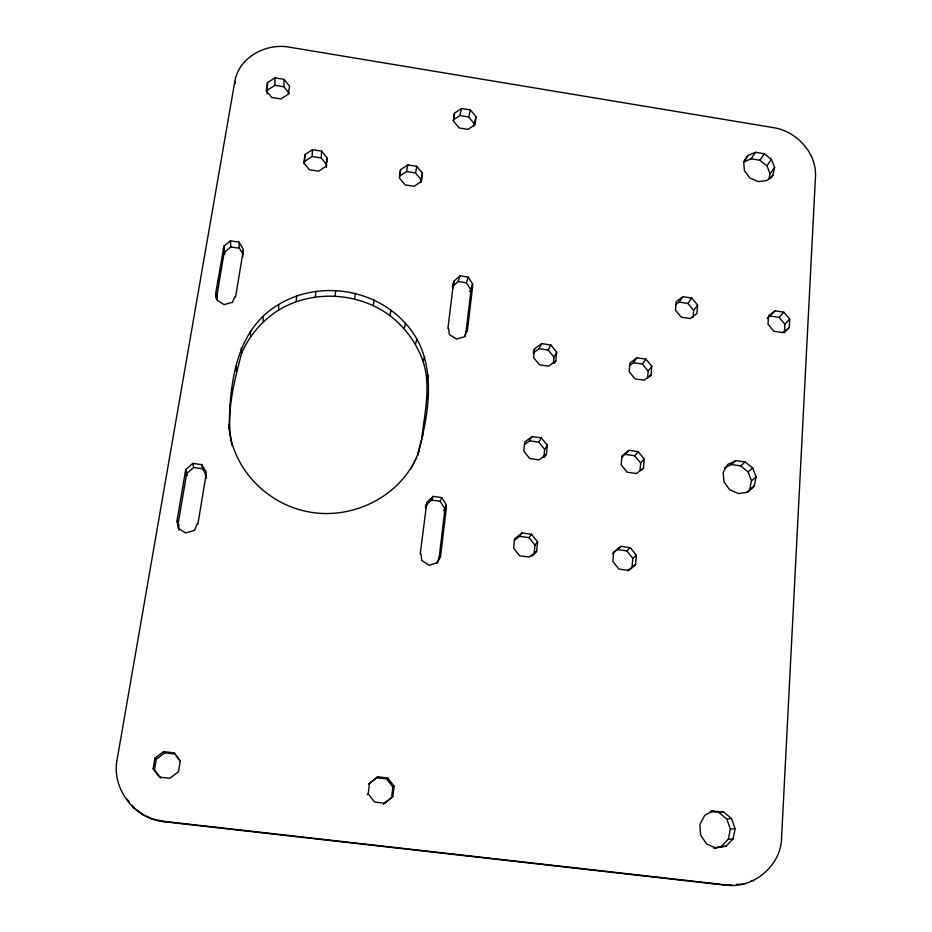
<?xml version="1.0" encoding="UTF-8"?>
<svg xmlns="http://www.w3.org/2000/svg" width="932" height="932" viewBox="0 0 932 932"><rect width="100%" height="100%" fill="white"/><g stroke="black" fill="none" stroke-linecap="round" stroke-linejoin="round"><path stroke-width="1.4" d="M232.103 445.566C225.288 414.833 233.885 383.087 241.598 353.275C249.31 335.45 262.311 320.503 278.656 310.053L278.668 304.519C318.709 280.183 374.28 288.431 405.49 323.392C438.821 359.484 429.326 412.41 417.571 455.352L423.466 432.32M289.444 93.503L283.98 86.793L284.039 79.371L274.94 77.88L267.542 82.54L266.191 90.637L271.701 97.441L280.847 98.932L288.233 94.237L289.549 86.14L284.039 79.371M422.021 436.642C424.829 411.816 430.992 386.209 423.198 361.651C416.849 343.372 405.175 327.493 389.937 315.61C358.039 292.065 312.709 289.584 278.656 310.053M296.306 301.642L296.493 296.05M304.356 164.044L305.055 154.502L312.465 149.679L321.633 151.147L327.225 158.032L326.946 162.086M304.787 161.294L312.127 156.506L312.465 149.679M229.26 429C229.505 384.019 235.633 329.625 278.668 304.519M789.684 319.105L784.884 324.243L784.418 332.631L789.218 327.551L789.684 319.105L783.824 312.185L775.074 310.845L768.516 315.855L768.015 324.324L773.886 331.268L782.682 332.608L789.218 327.551M326.34 167.527L326.748 164.778L321.214 157.951L321.633 151.147M723.069 884.911L164.323 821.768C134.231 819.17 111.141 788.204 117.199 759.149L234.852 81.352C239.046 56.736 266.703 42.837 289.514 47.194L773.572 127.661C796.615 131.284 816.514 152.801 815.5 176.195L781.622 836.773C781.773 866.807 750.831 890.701 723.081 884.619M315.389 296.9L315.762 291.273M693.117 317.323L693.641 310.309L697.602 305.009L691.777 298.065L682.911 296.702L676.166 301.723L675.502 310.216L681.339 317.195L690.251 318.546L696.973 313.49L697.602 305.009M627.958 570.873L632.036 567.6L632.793 558.303L626.77 550.847L617.473 549.589L612.371 553.643M640.004 470.672L640.645 462.983L644.222 458.987L638.234 451.682L629.018 450.366L621.947 455.83L621.166 464.893L627.166 472.233L636.416 473.538L643.476 468.039L644.222 458.987M647.612 378.264L648.206 371.053L651.794 366.241L645.899 359.135L636.859 357.795L629.927 363.002L629.182 371.74L635.076 378.881L644.152 380.209L651.072 374.967L651.794 366.241M635.589 564.582L636.358 555.192L630.265 547.667L620.887 546.397L613.664 552.128L612.86 561.53L618.964 569.091L628.389 570.349L635.589 564.582L632.036 567.6M335.112 295.98L335.671 290.365M531.939 556.089L534.036 554.447L534.98 545.103L537.589 541.841L531.531 534.281L522.013 532.988L514.581 538.731L513.579 548.179L519.648 555.787L529.213 557.056L536.634 551.278L537.589 541.841M543.88 457.111L544.661 449.399L547.305 445.24L541.364 437.9L532.021 436.572L524.739 442.036L523.784 451.135L529.749 458.521L539.127 459.849L546.397 454.327L547.305 445.24M553.41 362.898L553.992 357.107L556.684 352.133L550.835 344.991L541.678 343.628L534.537 348.848L533.302 351.352M554.458 363.34L555.798 360.894L556.684 352.133M534.537 348.848L533.617 357.62L539.477 364.796L548.68 366.148L555.798 360.894M444.727 510.783L438.89 559.771L440.533 556.614L446.416 507.159L445.647 507.066L443.97 510.678L444.727 510.783L446.416 507.159M465.802 333.749L470.823 291.611L472.687 283.992L468.237 277.119L459.919 275.849L453.977 281.138L452.474 286.485M472.687 286.019L467.305 331.349L466.571 331.244L464.509 336.755L456.517 339.085L449.341 334.495L448.665 328.577L447.919 328.472L453.488 283.107L454.222 283.212L452.521 288.838M445.647 507.066L446.416 504.946L441.791 497.572L433.089 496.383L426.844 502.278L420.25 553.911L421.019 554.016L421.707 560.447L429.198 565.281L437.586 562.555L439.764 556.52L440.533 556.614M391.615 797.408L392.873 787.074L386.663 778.954L376.61 777.766L368.559 784.22L377.658 776.81L387.828 778.01L394.108 786.212L392.826 796.65L383.576 803.908L392.826 796.65M473.84 126.286L476.007 116.64L470.427 109.941L461.55 108.485L454.548 113.133L453.569 117.35M476.007 116.64L475.017 124.69L468.027 129.373L459.115 127.929L453.535 121.183L454.548 113.133M367.243 794.565L368.21 793.784L369.538 783.334M420.728 182.486L422.452 173.189L416.825 166.339L407.773 164.894L400.562 169.706L399.409 176.311L406.55 171.535L415.509 172.956L421.089 179.76M422.452 173.189L421.357 181.472L414.169 186.318L405.07 184.885L399.432 177.989L400.562 169.706M354.638 298.916L355.395 293.324M327.225 158.032L325.955 166.339L318.558 171.197L309.342 169.74L303.75 162.82L305.055 154.502M242.436 251.023L243.182 251.139L235.598 296.865L234.841 296.749L232.464 302.306L224.053 304.624L216.806 299.976L216.352 293.999L215.595 293.883L223.971 246.153L230.367 240.829L238.953 242.134L243.275 249.089L242.436 251.023L242.786 257.046M174.016 752.835L180.202 761.141L178.49 771.684L169.845 778.302L159.337 777.09L153.139 768.737L154.898 758.17L163.554 751.6L174.016 752.835L180.482 761.258M160.619 778.057L154.491 769.797L156.226 759.347L164.778 752.846L175.123 754.07M266.971 93.957L267.542 82.54M373.173 305.545L374.105 300.022M179.06 530.32L178.723 525.17L177.93 525.066L176.894 521.489L185.398 471.499L186.179 471.604L187.122 475.646L186.342 475.541L185.398 471.499M177.93 525.066L186.342 475.541M216.457 298.124L223.913 254.18L223.377 248.122M406.55 171.535L407.773 164.894M415.509 172.956L416.825 166.339M713.865 848.237L725.97 846.244L733.03 838.975L735.08 828.653L731.515 818.552L723.465 811.865L711.221 810.98M714.366 847.805L721.321 846.477L728.311 839.266L730.362 829.049L726.832 819.065L718.863 812.448L710.382 811.446M389.937 315.61L391.032 310.193M754.221 486.05L756.108 477.033L752.73 468.062L745.181 461.946L735.826 460.606L727.636 464.486L723.174 472.373L723.908 481.774L729.605 489.696L738.47 493.599L747.65 492.224L754.221 486.05L746.8 492.376M749.596 489.754L751.472 480.819L748.128 471.93L740.66 465.872L731.399 464.555L724.432 467.841M770.613 178.513L772.873 175.356L774.609 167.422L771.416 159.384L764.31 153.745L755.526 152.312L747.848 155.516L743.561 162.005L751.18 158.824L759.883 160.246L766.919 165.826L770.077 173.806L768.923 179.049M404.243 328.693L405.49 323.392M452.905 120.158L459.849 115.545L461.55 108.485M474.167 123.63L468.645 116.978L470.427 109.941M415.497 344.246L416.849 339.097M423.198 361.651L424.631 356.653M427.007 380.186L428.487 375.351M452.288 286.788L458.171 281.534L459.919 275.849M426.728 399.071L428.207 394.411M470.823 291.611L470.101 291.506L470.823 289.596L466.408 282.78L468.237 277.119M470.101 291.506L472.687 283.992M466.571 331.244L464.742 336.44L465.464 336.557M436.828 563.254L439.764 556.52M443.97 510.678L446.416 504.946M425.33 506.857L426.332 504.422M425.586 508.173L427.089 504.527M426.378 504.969L431.539 500.1L433.089 496.383M206.1 478.233L205.355 474.225L206.252 472.093L201.766 464.625L192.773 463.39L186.027 469.332L186.179 471.604M444.727 508.592L440.149 501.276L441.791 497.572M418.969 451.205C402.775 496.977 349.815 522.339 303.471 510.724C263.663 501.265 231.322 465.872 228.771 424.538M410.919 469.064L416.359 457.845M533.069 353.123L539.127 348.685L541.678 343.628M553.992 357.107L548.202 350.036L550.835 344.991M524.378 444.68L529.527 440.801L532.021 436.572M747.848 155.516L743.701 162.366L744.412 170.719L749.794 177.895L758.124 181.6L766.733 180.645L772.873 175.356M529.527 440.801L538.778 442.118L541.364 437.9M544.416 457.379L546.397 454.327M751.18 158.824L755.526 152.312M759.883 160.246L764.31 153.745M766.919 165.826L771.416 159.384M629.985 365.262L633.422 362.676L636.859 357.795M675.747 304.578L679.09 302.085L682.911 296.702M770.077 173.806L774.609 167.422M633.422 362.676L642.381 364.004L645.899 359.135M679.09 302.085L687.874 303.436L691.777 298.065M514.313 540.409L519.567 536.343L522.013 532.988M649.639 376.866L651.072 374.967M519.567 536.343L528.992 537.613L531.531 534.281M534.036 554.447L536.634 551.278M621.586 457.542L629.018 450.366M625.593 454.443L634.715 455.736L638.234 451.682M767.164 318.558L775.074 310.845M770.414 316.065L779.082 317.393L783.824 312.185M641.694 469.996L643.476 468.039M617.473 549.589L620.887 546.397M376.61 777.766L377.658 776.81M626.77 550.847L630.265 547.667M731.399 464.555L735.826 460.606M187.122 475.646L186.971 473.398L193.646 467.515L202.535 468.726L205.494 473.666M632.793 558.303L636.358 555.192M740.66 465.872L745.181 461.946M748.128 471.93L752.73 468.062M242.891 253.97L239.326 248.227L230.833 246.933L224.495 252.222L224.659 254.296L223.913 254.18M751.472 480.819L756.108 477.033M386.663 778.954L387.828 778.01M392.873 787.074L394.108 786.212M267.647 89.938L274.963 85.313L283.98 86.793M713.469 810.689L704.674 815.395L699.874 824.529L700.608 835.2L706.677 844.019L716.137 848.143M718.863 812.448L723.465 811.865M725.737 884.911L731.014 884.922M736.257 884.328L743.748 884.212M726.832 819.065L731.515 818.552M730.362 829.049L735.08 828.653M728.311 839.266L733.03 838.975M721.321 846.477L725.97 846.244M751.285 880.6L753.755 880.67M728.381 885.214L733.146 885.4M151.765 818.727L163.077 821.255L727.764 885.097M384.706 803.221L374.501 802.033L368.21 793.784M176.894 521.489L177.686 521.605L178.723 525.17M431.539 500.1L440.149 501.276M205.355 474.225L206.147 474.33L197.852 524.285L197.06 524.18L194.52 530.285L185.678 532.999L178.117 528.106L177.686 521.605M539.127 348.685L548.202 350.036M458.171 281.534L466.408 282.78M312.127 156.506L321.214 157.951M459.849 115.545L468.645 116.978M141.338 813.846L153.128 819.263M163.077 821.255L164.323 821.768M132.286 806.832L141.699 813.566M153.139 768.737L154.491 769.797M154.898 758.17L156.226 759.347M163.554 751.6L164.778 752.846M779.082 317.393L784.884 324.243M687.874 303.436L693.641 310.309M642.381 364.004L648.206 371.053M126.659 798.759L129.362 802.033M132.064 805.306L133.859 807.496M634.715 455.736L640.645 462.983M538.778 442.118L544.661 449.399M528.992 537.613L534.98 545.103M186.027 469.332L186.971 473.398M192.773 463.39L193.646 467.515M201.766 464.625L202.535 468.726M453.977 281.138L454.222 283.212M215.746 295.304L216.061 298.135M216.352 293.999L216.97 299.65M229.785 404.907L230.262 409.556M223.971 246.153L224.659 254.296M236.029 366.707L236.448 371.705M230.367 240.829L230.833 246.933M241.237 348.114L241.598 353.275M238.953 242.134L239.326 248.227M243.182 251.139L243.322 253.539M234.852 81.352L234.992 83.833M250.405 331.093L250.673 336.405M263.069 316.356L263.22 321.796M274.94 77.88L274.963 85.313"/></g></svg>
